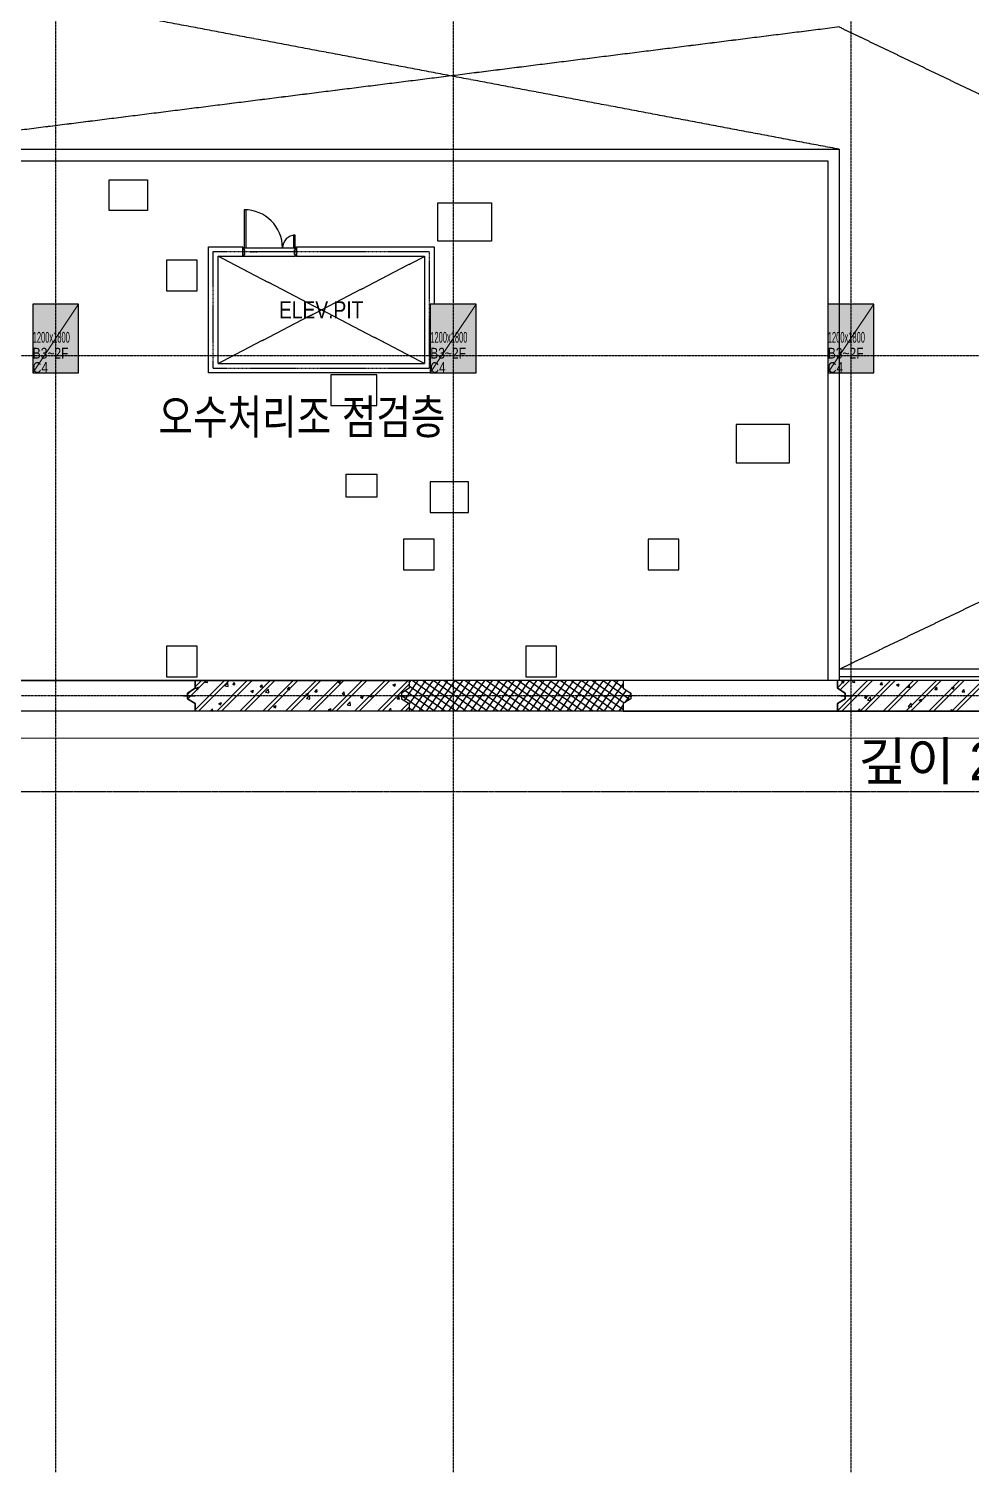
# Model space of a CAD drawing. Header units: millimetres. Extents: x -20379 to 476967, y -520228 to 220376.
# Drawn here: x 398494 to 423144, y -520228 to -482470 of the extents above; entities that cross this region are included whole.
import ezdxf
from ezdxf.enums import TextEntityAlignment as Align

# ---------------------------------------------------------------- set-up
doc = ezdxf.new("R2010")
doc.units = ezdxf.units.MM
doc.header["$MEASUREMENT"] = 0
for name, pattern in [('$0$X-CORE_B2F$0$CEN', [62, 60, -1, 0, -1]), ('$0$X-CORE_B2F$0$CENTER2', [1.125, 0.75, -0.125, 0.125, -0.125]), ('$0$X-GRID_B3~B1$0$CENTER2', [1.125, 0.75, -0.125, 0.125, -0.125]), ('$0$X-INT-B2$0$CEN', [62, 60, -1, 0, -1]), ('$0$X-SITE$0$ACAD_ISO05W100', [33, 24, -3, 0, -3, 0, -3])]:
    doc.linetypes.add(name, pattern=pattern)
doc.layers.get('Defpoints').update_dxf_attribs({"color": 145, "lineweight": 9})
doc.layers.add('$0$NDC_S_HATCH MATERIAL', color=8, linetype='Continuous', lineweight=9)
for name, color, linetype in [('$0$X-COL-B2$0$A-254', 254, 'Continuous'), ('$0$X-COL-B2$0$A-COL', 2, 'Continuous'), ('$0$X-COL-B2$0$A-CON', 2, 'Continuous'), ('$0$X-COL-B2$0$A-ELE4', 8, 'Continuous'), ('$0$X-CORE_B2F$0$A-CEN2', 8, '$0$X-CORE_B2F$0$CENTER2'), ('$0$X-CORE_B2F$0$A-CON', 2, 'Continuous'), ('$0$X-CORE_B2F$0$A-DOOR', 4, 'Continuous'), ('$0$X-CORE_B2F$0$A-DOORF', 9, 'Continuous'), ('$0$X-CORE_B2F$0$A-ELE4', 8, 'Continuous'), ('$0$X-CORE_B2F$0$A-OPEN1', 1, '$0$X-CORE_B2F$0$CEN'), ('$0$X-DIAPHGRAM Wall PLAN$0$A-COL', 2, 'Continuous'), ('$0$X-DIAPHGRAM Wall PLAN$0$A-HAT', 9, 'Continuous'), ('$0$X-GRID_B3~B1$0$A-CEN1', 1, '$0$X-GRID_B3~B1$0$CENTER2'), ('$0$X-INT-B2$0$A-OPEN1', 1, '$0$X-INT-B2$0$CEN'), ('$0$X-INT-B2$0$A-WALB', 3, 'Continuous'), ('$0$X-SITE$0$A-SITE', 2, '$0$X-SITE$0$ACAD_ISO05W100')]:
    doc.layers.add(name, color=color, linetype=linetype)
doc.styles.add('$0$X-COL-B2$0$Hrtext', font='arial.ttf', dxfattribs={"width": 0.8})
doc.styles.add('$0$X-CORE_B2F$0$$0$X-PLAN$0$Standard', font='')
doc.styles.add('$0$X-CORE_B2F$0$Hrtext', font='arial.ttf', dxfattribs={"width": 0.8})
doc.styles.add('$0$X-DIAPHGRAM Wall PLAN$0$Standard', font='arial.ttf')
doc.styles.add('$0$X-GRID_B3~B1$0$Heerim', font='', dxfattribs={"width": 0.8})
doc.styles.add('$0$X-INT-B2$0$Hrtext', font='arial.ttf', dxfattribs={"width": 0.8})
doc.styles.get('$0$X-CORE_B2F$0$$0$X-PLAN$0$Standard').set_extended_font_data('DotumChe')
doc.styles.get('$0$X-GRID_B3~B1$0$Heerim').set_extended_font_data('Dotum')

# ---------------------------------------------------------------- blocks, each defined once
blk = doc.blocks.new('$0$258')
at = {"layer": '$0$X-COL-B2$0$A-254'}
h = blk.add_hatch(color=256, dxfattribs=at)
h.dxf.hatch_style = 1
h.paths.add_polyline_path([(498097, -176381), (496897, -176381), (496897, -178181), (498097, -178181)])
h = blk.add_hatch(color=256, dxfattribs=at)
h.dxf.hatch_style = 1
h.paths.add_polyline_path([(508497, -176381), (507297, -176381), (507297, -178181), (508497, -178181)])
h = blk.add_hatch(color=256, dxfattribs=at)
h.dxf.hatch_style = 1
h.paths.add_polyline_path([(518897, -176381), (517697, -176381), (517697, -178181), (518897, -178181)])
at = {"layer": '$0$X-COL-B2$0$A-COL'}
for p, q in [((498097, -176381), (496897, -176381)), ((496897, -176381), (496897, -178181)), ((498097, -178181), (498097, -176381)), ((508497, -176381), (507297, -176381)), ((507297, -176381), (507297, -178181)), ((508497, -178181), (508497, -176381)), ((518897, -176381), (517697, -176381)), ((517697, -176381), (517697, -178181)), ((518897, -178181), (518897, -176381)), ((496897, -178181), (498097, -178181)), ((507297, -178181), (508497, -178181)), ((517697, -178181), (518897, -178181))]:
    blk.add_line(p, q, dxfattribs=at)
at = {"layer": '$0$X-COL-B2$0$A-CON'}
for p, q in [((492297, -172331), (517997, -172331)), ((517997, -172331), (517997, -186231)), ((492597, -172631), (517697, -172631)), ((517697, -172631), (517697, -186231)), ((517997, -186231), (492297, -186231))]:
    blk.add_line(p, q, dxfattribs=at)
at = {"layer": '$0$X-COL-B2$0$A-CON', "ltscale": 10}
for p, q in [((553347, -186231), (336747, -186231)), ((554147, -187031), (335947, -187031))]:
    blk.add_line(p, q, dxfattribs=at)
at = {"layer": '$0$X-COL-B2$0$A-ELE4'}
for p, q in [((498897, -173931), (498897, -173131)), ((498897, -173131), (499897, -173131)), ((499897, -173131), (499897, -173931)), ((499897, -173931), (498897, -173931)), ((507497, -174731), (507497, -173731)), ((507497, -173731), (508897, -173731)), ((508897, -173731), (508897, -174731)), ((508897, -174731), (507497, -174731)), ((500397, -175231), (500397, -176031)), ((501197, -175231), (500397, -175231)), ((501197, -176031), (501197, -175231)), ((500397, -176031), (501197, -176031)), ((505897, -178231), (504697, -178231)), ((504697, -178231), (504697, -179031)), ((505897, -179031), (505897, -178231)), ((504697, -179031), (505897, -179031)), ((516697, -179531), (515297, -179531)), ((515297, -179531), (515297, -180531)), ((516697, -180531), (516697, -179531)), ((505097, -181431), (505097, -180831)), ((505097, -180831), (505897, -180831)), ((505897, -180831), (505897, -181431)), ((515297, -180531), (516697, -180531)), ((507297, -181031), (507297, -181831)), ((508297, -181031), (507297, -181031)), ((508297, -181831), (508297, -181031)), ((505897, -181431), (505097, -181431)), ((507297, -181831), (508297, -181831)), ((506597, -182531), (506597, -183331)), ((507397, -182531), (506597, -182531)), ((507397, -183331), (507397, -182531)), ((512997, -182531), (512997, -183331)), ((513797, -182531), (512997, -182531)), ((513797, -183331), (513797, -182531)), ((506597, -183331), (507397, -183331)), ((512997, -183331), (513797, -183331)), ((500397, -185331), (500397, -186131)), ((501197, -185331), (500397, -185331)), ((501197, -186131), (501197, -185331)), ((509797, -185331), (509797, -186131)), ((510597, -185331), (509797, -185331)), ((510597, -186131), (510597, -185331)), ((500397, -186131), (501197, -186131)), ((509797, -186131), (510597, -186131))]:
    blk.add_line(p, q, dxfattribs=at)
at = {"layer": '$0$X-CORE_B2F$0$A-CEN2'}
for p, q in [((501622, -178056), (501622, -175006)), ((501622, -175006), (507272, -175006)), ((507272, -175006), (507272, -178056)), ((501622, -178056), (507272, -178056))]:
    blk.add_line(p, q, dxfattribs=at)
at = {"layer": '$0$X-CORE_B2F$0$A-CON', "ltscale": 10}
for p, q in [((501497, -178181), (501497, -174881)), ((501497, -174881), (502397, -174881)), ((501747, -175131), (502397, -175131)), ((501747, -177931), (501747, -175131)), ((502397, -175131), (502397, -174881)), ((503797, -174881), (507397, -174881)), ((503797, -175131), (503797, -174881)), ((503797, -175131), (507147, -175131)), ((507147, -175131), (507147, -177931)), ((507397, -174881), (507397, -176381)), ((507297, -178181), (501497, -178181)), ((501747, -177931), (507147, -177931))]:
    blk.add_line(p, q, dxfattribs=at)
at = {"layer": '$0$X-CORE_B2F$0$A-DOOR'}
for p, q in [((502477, -173911), (502432, -173911)), ((502432, -173911), (502432, -174911)), ((502477, -174911), (502477, -173911)), ((503762, -174581), (503717, -174581)), ((503717, -174581), (503717, -174911)), ((503762, -174911), (503762, -174581)), ((502432, -174911), (502397, -174911)), ((502397, -174911), (502397, -175131)), ((502397, -175131), (502432, -175131)), ((502432, -174911), (502477, -174911)), ((502432, -174961), (502432, -174911)), ((502447, -174961), (502432, -174961)), ((502432, -175131), (502432, -175081)), ((502432, -175081), (502447, -175081)), ((502447, -175081), (502447, -174961)), ((503717, -174911), (503762, -174911)), ((503747, -175081), (503747, -174961)), ((503747, -174961), (503762, -174961)), ((503762, -175081), (503747, -175081)), ((503762, -174961), (503762, -174911)), ((503762, -174911), (503797, -174911)), ((503762, -175131), (503762, -175081)), ((503797, -175131), (503762, -175131)), ((503797, -174911), (503797, -175131))]:
    blk.add_line(p, q, dxfattribs=at)
at = {"layer": '$0$X-CORE_B2F$0$A-DOORF'}
for centre, radius, start, end in [((502432, -174911), 1000, 0, 90), ((503762, -174911), 330, 90, 180)]:
    blk.add_arc(centre, radius, start, end, dxfattribs=at)
at = {"layer": '$0$X-CORE_B2F$0$A-ELE4'}
for p, q in [((502432, -174911), (503762, -174911)), ((502432, -175131), (503762, -175131))]:
    blk.add_line(p, q, dxfattribs=at)
at = {"layer": '$0$X-CORE_B2F$0$A-OPEN1', "ltscale": 0.3}
for p, q in [((507140, -177931), (501747, -175131)), ((501747, -177931), (507147, -175131))]:
    blk.add_line(p, q, dxfattribs=at)
at = {"layer": '$0$X-DIAPHGRAM Wall PLAN$0$A-COL'}
for p, q in [((553347, -186231), (336747, -186231)), ((554147, -187031), (335947, -187031))]:
    blk.add_line(p, q, dxfattribs=at)
at = {"layer": '$0$X-DIAPHGRAM Wall PLAN$0$A-COL', "ltscale": 0.01}
for p, q in [((495547, -186231), (501147, -186231)), ((501147, -186431), (500947, -186556)), ((500947, -186556), (501147, -186431)), ((501147, -186231), (501147, -186431)), ((501147, -186431), (501147, -186231)), ((501147, -186231), (506747, -186231)), ((506747, -186431), (506547, -186556)), ((506747, -186231), (506747, -186431)), ((517947, -186231), (512347, -186231)), ((512347, -186231), (512347, -186431)), ((512347, -186431), (512547, -186556)), ((517947, -186431), (517947, -186231)), ((523547, -186231), (517947, -186231)), ((517947, -186231), (517947, -186431)), ((518147, -186556), (517947, -186431)), ((517947, -186431), (518147, -186556)), ((500947, -186556), (500947, -186706)), ((500947, -186706), (500947, -186556)), ((500947, -186706), (501147, -186831)), ((501147, -186831), (500947, -186706)), ((501147, -186831), (501147, -187031)), ((501147, -187031), (501147, -186831)), ((506547, -186556), (506547, -186706)), ((506547, -186706), (506747, -186831)), ((506747, -186831), (506747, -187031)), ((512547, -186706), (512347, -186831)), ((512347, -186831), (512347, -187031)), ((512547, -186556), (512547, -186706)), ((517947, -186831), (518147, -186706)), ((518147, -186706), (517947, -186831)), ((517947, -187031), (517947, -186831)), ((517947, -186831), (517947, -187031)), ((518147, -186706), (518147, -186556)), ((518147, -186556), (518147, -186706)), ((501147, -187031), (495547, -187031)), ((506747, -187031), (501147, -187031)), ((512347, -187031), (517947, -187031)), ((517947, -187031), (523547, -187031))]:
    blk.add_line(p, q, dxfattribs=at)
at = {"layer": '$0$X-DIAPHGRAM Wall PLAN$0$A-COL', "ltscale": 50}
for p, q in [((501054, -186631), (500754, -186631)), ((500839, -186631), (501139, -186631)), ((506439, -186631), (506739, -186631)), ((512654, -186631), (512354, -186631)), ((518254, -186631), (517954, -186631)), ((518039, -186631), (518339, -186631))]:
    blk.add_line(p, q, dxfattribs=at)
for centre, start, end in [((500947, -186631), 0, 180), ((500947, -186631), 360, 180), ((500947, -186631), 180, 0), ((500947, -186631), 180, 360), ((506547, -186631), 0, 180), ((506547, -186631), 180, 0), ((512547, -186631), 360, 180), ((512547, -186631), 180, 360), ((518147, -186631), 0, 180), ((518147, -186631), 360, 180), ((518147, -186631), 180, 0), ((518147, -186631), 180, 360)]:
    blk.add_arc(centre, 20, start, end, dxfattribs=at)
at = {"layer": '$0$X-DIAPHGRAM Wall PLAN$0$A-HAT', "linetype": 'Continuous'}
for p, q in [((500947, -186593), (501047, -186493)), ((500953, -186710), (501432, -186231)), ((501147, -186393), (501309, -186231)), ((501147, -186994), (501910, -186231)), ((501161, -186352), (501161, -186352)), ((501165, -186426), (501235, -186399)), ((501165, -186426), (501215, -186460)), ((501210, -186513), (501210, -186513)), ((501215, -186460), (501235, -186399)), ((501233, -187031), (502033, -186231)), ((501240, -186379), (501240, -186379)), ((501372, -186487), (501372, -186487)), ((501410, -186271), (501444, -186231)), ((501410, -186271), (501470, -186276)), ((501470, -186276), (501462, -186231)), ((501628, -186319), (501628, -186319)), ((501695, -186375), (501695, -186375)), ((501711, -187031), (502511, -186231)), ((501823, -186279), (501823, -186279)), ((501834, -187031), (502634, -186231)), ((501842, -186430), (501842, -186430)), ((501906, -186509), (501906, -186509)), ((501921, -186371), (501999, -186290)), ((501921, -186371), (502010, -186385)), ((502010, -186385), (501999, -186290)), ((502092, -186397), (502092, -186397)), ((502128, -186334), (502176, -186276)), ((502128, -186334), (502187, -186339)), ((502133, -186255), (502133, -186255)), ((502187, -186339), (502176, -186276)), ((502229, -186397), (502229, -186397)), ((502312, -187031), (503112, -186231)), ((502435, -187031), (503235, -186231)), ((502471, -186347), (502471, -186347)), ((502602, -186506), (502672, -186479)), ((502602, -186506), (502652, -186540)), ((502641, -186513), (502641, -186513)), ((502652, -186540), (502672, -186480)), ((502763, -186420), (502763, -186420)), ((502845, -186396), (502893, -186339)), ((502845, -186396), (502905, -186402)), ((502905, -186402), (502893, -186339)), ((502913, -187031), (503713, -186231)), ((502989, -186537), (503066, -186455)), ((503036, -187031), (503836, -186231)), ((503077, -186551), (503066, -186456)), ((503102, -186264), (503102, -186264)), ((503154, -186442), (503154, -186442)), ((503297, -186443), (503297, -186443)), ((503371, -186429), (503371, -186429)), ((503514, -187031), (504314, -186231)), ((503562, -186459), (503610, -186402)), ((503562, -186459), (503622, -186464)), ((503622, -186465), (503610, -186402)), ((503637, -187031), (504437, -186231)), ((503659, -186378), (503659, -186378)), ((503830, -186465), (503830, -186465)), ((503955, -186329), (503955, -186329)), ((504100, -186492), (504100, -186492)), ((504115, -187031), (504915, -186231)), ((504179, -186303), (504179, -186303)), ((504238, -187031), (505038, -186231)), ((504279, -186522), (504328, -186464)), ((504279, -186522), (504339, -186527)), ((504339, -186527), (504328, -186465)), ((504350, -186459), (504350, -186459)), ((504364, -186488), (504364, -186488)), ((504692, -186233), (504692, -186233)), ((504716, -187031), (505516, -186231)), ((504729, -186409), (504729, -186409)), ((504839, -187031), (505639, -186231)), ((504879, -186264), (504950, -186237)), ((504879, -186264), (504929, -186297)), ((504898, -186510), (504898, -186510)), ((504929, -186298), (504950, -186237)), ((505185, -186502), (505185, -186502)), ((505318, -187031), (506118, -186231)), ((505360, -186326), (505360, -186326)), ((505440, -187031), (506240, -186231)), ((505611, -186293), (505611, -186293)), ((505704, -186427), (505704, -186427)), ((505919, -187031), (506719, -186231)), ((505989, -186243), (505989, -186243)), ((506041, -187031), (506747, -186325)), ((506218, -186356), (506218, -186356)), ((506317, -186344), (506387, -186317)), ((506317, -186344), (506366, -186378)), ((506366, -186378), (506387, -186317)), ((506723, -186292), (506723, -186292)), ((517947, -186423), (518138, -186231)), ((517947, -187024), (518739, -186231)), ((517947, -186416), (517947, -186416)), ((518017, -186475), (518261, -186231)), ((518057, -186260), (518127, -186233)), ((518057, -186260), (518107, -186293)), ((518062, -187031), (518862, -186231)), ((518107, -186293), (518127, -186233)), ((518162, -186440), (518162, -186440)), ((518347, -186273), (518382, -186231)), ((518347, -186273), (518407, -186278)), ((518407, -186278), (518398, -186231)), ((518460, -186346), (518460, -186346)), ((518528, -186359), (518528, -186359)), ((518540, -187031), (519340, -186231)), ((518541, -186390), (518541, -186390)), ((518663, -187031), (519463, -186231)), ((518965, -186282), (518965, -186282)), ((519064, -186335), (519113, -186278)), ((519064, -186335), (519124, -186341)), ((519112, -186258), (519112, -186258)), ((519124, -186341), (519113, -186278)), ((519141, -187031), (519941, -186231)), ((519173, -186307), (519173, -186307)), ((519264, -187031), (520064, -186231)), ((519423, -186274), (519423, -186274)), ((519494, -186340), (519564, -186313)), ((519494, -186340), (519544, -186373)), ((519544, -186373), (519564, -186313)), ((519742, -187031), (520542, -186231)), ((519782, -186398), (519830, -186341)), ((519782, -186398), (519841, -186403)), ((519841, -186403), (519830, -186341)), ((519865, -187031), (520665, -186231)), ((519916, -186234), (519916, -186234)), ((519986, -186469), (519986, -186469)), ((520344, -187031), (521144, -186231)), ((520420, -186502), (520420, -186502)), ((520450, -186257), (520450, -186257)), ((520466, -187031), (521266, -186231)), ((520491, -186405), (520491, -186405)), ((520499, -186461), (520547, -186403)), ((520499, -186461), (520559, -186466)), ((520559, -186466), (520547, -186404)), ((520799, -186452), (520799, -186452)), ((520931, -186420), (521001, -186393)), ((520931, -186420), (520981, -186453)), ((520945, -187031), (521745, -186231)), ((520981, -186453), (521001, -186393)), ((520983, -186279), (520983, -186279)), ((521011, -186330), (521011, -186330)), ((521067, -187031), (521867, -186231)), ((521216, -186524), (521264, -186466)), ((521276, -186529), (521264, -186466)), ((521403, -186455), (521403, -186455)), ((521431, -186369), (521431, -186369)), ((501103, -186722), (501103, -186722)), ((501496, -186883), (501496, -186883)), ((501579, -186824), (501579, -186824)), ((501616, -186652), (501616, -186652)), ((501622, -186729), (501622, -186729)), ((501762, -186829), (501832, -186802)), ((501762, -186829), (501812, -186862)), ((501812, -186863), (501832, -186802)), ((501829, -186791), (501829, -186791)), ((502121, -186588), (502121, -186588)), ((502205, -186629), (502205, -186629)), ((502208, -186741), (502208, -186741)), ((502440, -186532), (502440, -186532)), ((502628, -186846), (502628, -186846)), ((502788, -186529), (502788, -186529)), ((502839, -186658), (502839, -186658)), ((502974, -186554), (502974, -186554)), ((502989, -186537), (503077, -186550)), ((503089, -186625), (503089, -186625)), ((503142, -186775), (503142, -186775)), ((503199, -186909), (503269, -186882)), ((503249, -186943), (503269, -186882)), ((503468, -186575), (503468, -186575)), ((503507, -186577), (503507, -186577)), ((503647, -186711), (503647, -186711)), ((503837, -186886), (503837, -186886)), ((504039, -186586), (504109, -186560)), ((504039, -186586), (504089, -186620)), ((504041, -186599), (504041, -186599)), ((504056, -186702), (504134, -186621)), ((504056, -186702), (504145, -186716)), ((504087, -186854), (504087, -186854)), ((504089, -186620), (504109, -186560)), ((504145, -186716), (504134, -186621)), ((504166, -186636), (504166, -186636)), ((504466, -186804), (504466, -186804)), ((504496, -186825), (504496, -186825)), ((504575, -186622), (504575, -186622)), ((504668, -186899), (504668, -186899)), ((504680, -186566), (504680, -186566)), ((504997, -186585), (505045, -186527)), ((504997, -186585), (505056, -186590)), ((505056, -186590), (505045, -186527)), ((505080, -186725), (505080, -186725)), ((505097, -186721), (505097, -186721)), ((505109, -186645), (505109, -186645)), ((505123, -186868), (505201, -186786)), ((505123, -186868), (505212, -186881)), ((505173, -186835), (505173, -186835)), ((505212, -186882), (505201, -186787)), ((505348, -186688), (505348, -186688)), ((505432, -186533), (505432, -186533)), ((505476, -186666), (505546, -186640)), ((505476, -186666), (505526, -186700)), ((505526, -186700), (505546, -186640)), ((505643, -186667), (505643, -186667)), ((505663, -186625), (505663, -186625)), ((505692, -186760), (505692, -186760)), ((505714, -186647), (505762, -186590)), ((505714, -186647), (505774, -186653)), ((505726, -186638), (505726, -186638)), ((505774, -186653), (505762, -186590)), ((505902, -186844), (505902, -186844)), ((505966, -186555), (505966, -186555)), ((506177, -186690), (506177, -186690)), ((506206, -186689), (506206, -186689)), ((506246, -186525), (506246, -186525)), ((506358, -186555), (506358, -186555)), ((506431, -186710), (506479, -186653)), ((506431, -186710), (506491, -186715)), ((506491, -186716), (506479, -186653)), ((506486, -186744), (506486, -186744)), ((506500, -186578), (506500, -186578)), ((506520, -187031), (506730, -186820)), ((506724, -186866), (506724, -186866)), ((518278, -186784), (518278, -186784)), ((518438, -186563), (518438, -186563)), ((518448, -186679), (518448, -186679)), ((518654, -186662), (518724, -186635)), ((518654, -186662), (518704, -186696)), ((518704, -186696), (518724, -186635)), ((518732, -186740), (518810, -186659)), ((518732, -186740), (518821, -186754)), ((518821, -186754), (518810, -186659)), ((518909, -186701), (518909, -186701)), ((518953, -186615), (518953, -186615)), ((518972, -186586), (518972, -186586)), ((519070, -186855), (519070, -186855)), ((519160, -186668), (519160, -186668)), ((519461, -186872), (519461, -186872)), ((519473, -186540), (519473, -186540)), ((519506, -186608), (519506, -186608)), ((519539, -186618), (519539, -186618)), ((519653, -186755), (519653, -186755)), ((519799, -186906), (519877, -186824)), ((519888, -186920), (519877, -186825)), ((519974, -186802), (519974, -186802)), ((520040, -186631), (520040, -186631)), ((520091, -186742), (520161, -186715)), ((520091, -186742), (520141, -186776)), ((520141, -186776), (520161, -186715)), ((520157, -186896), (520157, -186896)), ((520170, -186535), (520170, -186535)), ((520237, -186655), (520237, -186655)), ((520476, -186874), (520476, -186874)), ((520479, -186738), (520479, -186738)), ((520536, -186847), (520536, -186847)), ((520574, -186653), (520574, -186653)), ((520820, -186555), (520820, -186555)), ((520998, -186663), (520998, -186663)), ((521059, -186774), (521059, -186774)), ((521108, -186676), (521108, -186676)), ((521168, -186763), (521168, -186763)), ((521216, -186524), (521276, -186529)), ((521418, -186731), (521418, -186731)), ((501549, -187023), (501597, -186966)), ((501549, -187023), (501609, -187028)), ((501609, -187028), (501597, -186966)), ((501604, -186985), (501604, -186985)), ((502030, -186906), (502030, -186906)), ((502109, -186921), (502109, -186921)), ((502313, -187031), (502315, -187028)), ((502315, -187031), (502315, -187029)), ((502564, -186928), (502564, -186928)), ((502826, -187019), (502826, -187019)), ((503098, -186951), (503098, -186951)), ((503199, -186909), (503249, -186942)), ((503205, -186970), (503205, -186970)), ((503330, -187025), (503330, -187025)), ((503631, -186973), (503631, -186973)), ((503913, -186925), (503913, -186925)), ((504154, -186969), (504154, -186969)), ((504165, -186996), (504165, -186996)), ((504636, -186989), (504706, -186962)), ((504636, -186989), (504686, -187023)), ((504686, -187023), (504706, -186962)), ((504699, -187018), (504699, -187018)), ((505319, -186945), (505319, -186945)), ((506095, -186949), (506095, -186949)), ((506193, -187031), (506268, -186952)), ((506193, -187022), (506193, -187022)), ((506277, -187031), (506268, -186952)), ((506345, -186916), (506345, -186916)), ((506642, -187031), (506747, -186926)), ((506699, -186958), (506699, -186958)), ((518436, -187011), (518436, -187011)), ((518486, -187025), (518534, -186967)), ((518486, -187025), (518546, -187030)), ((518487, -186955), (518487, -186955)), ((518546, -187030), (518534, -186967)), ((518941, -186947), (518941, -186947)), ((519251, -187031), (519251, -187030)), ((519251, -187031), (519251, -187030)), ((519275, -187013), (519275, -187013)), ((519799, -186906), (519888, -186919)), ((519893, -186975), (519893, -186975)), ((519907, -186929), (519907, -186929)), ((520905, -187031), (520944, -186990)), ((520949, -187031), (520944, -186990)), ((520986, -186996), (520986, -186996))]:
    blk.add_line(p, q, dxfattribs=at)
at = {"layer": '$0$X-DIAPHGRAM Wall PLAN$0$A-HAT', "linetype": 'Continuous', "ltscale": 500}
for p, q in [((506975, -186231), (506613, -186747)), ((507409, -187031), (506644, -186495)), ((507169, -186231), (506747, -186834)), ((506781, -186231), (506747, -186280)), ((507686, -187031), (506747, -186373)), ((507363, -186231), (506802, -187031)), ((507963, -187031), (506820, -186231)), ((507556, -186231), (506996, -187031)), ((508240, -187031), (507097, -186231)), ((507750, -186231), (507190, -187031)), ((508517, -187031), (507374, -186231)), ((507944, -186231), (507384, -187031)), ((508138, -186231), (507578, -187031)), ((508793, -187031), (507651, -186231)), ((508332, -186231), (507771, -187031)), ((509070, -187031), (507928, -186231)), ((508525, -186231), (507965, -187031)), ((508719, -186231), (508159, -187031)), ((509347, -187031), (508204, -186231)), ((508913, -186231), (508353, -187031)), ((509624, -187031), (508481, -186231)), ((509107, -186231), (508547, -187031)), ((509301, -186231), (508740, -187031)), ((509900, -187031), (508758, -186231)), ((509494, -186231), (508934, -187031)), ((510177, -187031), (509035, -186231)), ((509688, -186231), (509128, -187031)), ((510454, -187031), (509311, -186231)), ((509882, -186231), (509322, -187031)), ((510076, -186231), (509516, -187031)), ((510731, -187031), (509588, -186231)), ((510270, -186231), (509709, -187031)), ((511007, -187031), (509865, -186231)), ((510463, -186231), (509903, -187031)), ((510657, -186231), (510097, -187031)), ((511284, -187031), (510142, -186231)), ((510851, -186231), (510291, -187031)), ((511561, -187031), (510418, -186231)), ((511045, -186231), (510485, -187031)), ((511239, -186231), (510678, -187031)), ((511838, -187031), (510695, -186231)), ((511432, -186231), (510872, -187031)), ((512115, -187031), (510972, -186231)), ((511626, -186231), (511066, -187031)), ((512347, -186999), (511249, -186231)), ((511820, -186231), (511260, -187031)), ((512014, -186231), (511454, -187031)), ((512366, -186819), (511526, -186231)), ((512208, -186231), (511647, -187031)), ((512512, -186727), (511802, -186231)), ((512347, -186309), (511841, -187031)), ((512422, -186478), (512035, -187031)), ((512347, -186418), (512079, -186231)), ((506559, -186548), (506547, -186566)), ((507133, -187031), (506566, -186634)), ((512347, -186863), (512229, -187031)), ((512547, -186577), (512386, -186806)), ((512547, -186558), (512516, -186537)), ((506856, -187031), (506747, -186954))]:
    blk.add_line(p, q, dxfattribs=at)
at = {"layer": '$0$X-GRID_B3~B1$0$A-CEN1', "ltscale": 10}
for p, q in [((497497, -71986), (497497, -206938)), ((507897, -71986), (507897, -206938)), ((518297, -71986), (518297, -206938)), ((565437, -177731), (442147, -177731)), ((565437, -186631), (324908, -186631))]:
    blk.add_line(p, q, dxfattribs=at)
at = {"layer": '$0$X-INT-B2$0$A-OPEN1'}
for p, q in [((517997, -172331), (492597, -167531)), ((517997, -169131), (492597, -172331)), ((517997, -169131), (553047, -185931)), ((517997, -185931), (553047, -169131))]:
    blk.add_line(p, q, dxfattribs=at)
at = {"layer": '$0$X-INT-B2$0$A-WALB', "ltscale": 10}
for p, q in [((553047, -185931), (517997, -185931)), ((553247, -186131), (517997, -186131))]:
    blk.add_line(p, q, dxfattribs=at)
at = {"layer": '$0$X-SITE$0$A-SITE'}
blk.add_line((333529, -189152), (556392, -189128), dxfattribs=at)
at = {"layer": 'Defpoints'}
for p, q in [((498097, -176381), (496897, -178181)), ((508497, -176381), (507297, -178181)), ((518897, -176381), (517697, -178181))]:
    blk.add_line(p, q, dxfattribs=at)
at = {"layer": 'Defpoints', "color": 30}
blk.add_line((490654, -187738), (554854, -187738), dxfattribs=at)
at = {"style": '$0$X-GRID_B3~B1$0$Heerim', "width": 0.8}
for p in [(336345, -75064), (371545, -75064), (419545, -75064), (470745, -75064), (553745, -75064)]:
    blk.add_attdef('NO', text='', height=1000, dxfattribs=at).set_placement(p, align=Align.MIDDLE_CENTER)
for p in [(573015, -105332), (573015, -115032), (573015, -121932), (573015, -130632), (573015, -139932)]:
    blk.add_attdef('NO', text='', height=1000, rotation=90, dxfattribs=at).set_placement(p, align=Align.MIDDLE_CENTER)
at = {"layer": 'Defpoints', "linetype": 'Continuous', "style": '$0$X-CORE_B2F$0$$0$X-PLAN$0$Standard', "text_generation_flag": 6}
blk.add_text('FSD-1300', height=37.5, rotation=180, dxfattribs=at).set_placement((502648, -175027), align=Align.MIDDLE)
at = {"layer": 'Defpoints', "width": 0.8}
for s, height, style, p in [('ELEV.PIT', 450, '$0$X-CORE_B2F$0$Hrtext', (504443, -176531)), ('\\M+3BFC0\\M+3BCF6\\M+3C3B3\\M+3B8AE\\M+3C1B6 \\M+3C1A1\\M+3B0CB\\M+3C3FE', 900, '$0$X-INT-B2$0$Hrtext', (503941, -179329))]:
    blk.add_text(s, height=height, dxfattribs=dict(at, style=style)).set_placement(p, align=Align.MIDDLE_CENTER)
at = {"layer": 'Defpoints', "style": '$0$X-COL-B2$0$Hrtext'}
for s, width, p in [('1200x1800', 0.5, (496897, -177390)), ('1200x1800', 0.5, (507297, -177390)), ('1200x1800', 0.5, (517697, -177390)), ('B3~2F', 0.8, (496897, -177806)), ('B3~2F', 0.8, (507297, -177806)), ('B3~2F', 0.8, (517697, -177806))]:
    blk.add_text(s, height=281.2, dxfattribs=dict(at, width=width)).set_placement(p)
at = {"layer": 'Defpoints', "color": 6, "style": '$0$X-COL-B2$0$Hrtext', "width": 0.8}
for p in [(496897, -178181), (507297, -178181), (517697, -178181)]:
    blk.add_text('C4', height=281.2, dxfattribs=at).set_placement(p)
at = {"layer": 'Defpoints', "color": 30, "style": '$0$X-DIAPHGRAM Wall PLAN$0$Standard'}
blk.add_text('\\M+3B1ED\\M+3C0CC 28M \\M+3B1B8\\M+3B0A3', height=1000, dxfattribs=at).set_placement((522754, -187838), align=Align.TOP_CENTER)

msp = doc.modelspace()

# ---------------------------------------------------------------- block references
at = {"layer": '$0$NDC_S_HATCH MATERIAL'}
msp.add_blockref('$0$258', (-98302, -313290), dxfattribs=at)

doc.saveas('drawing.dxf')
